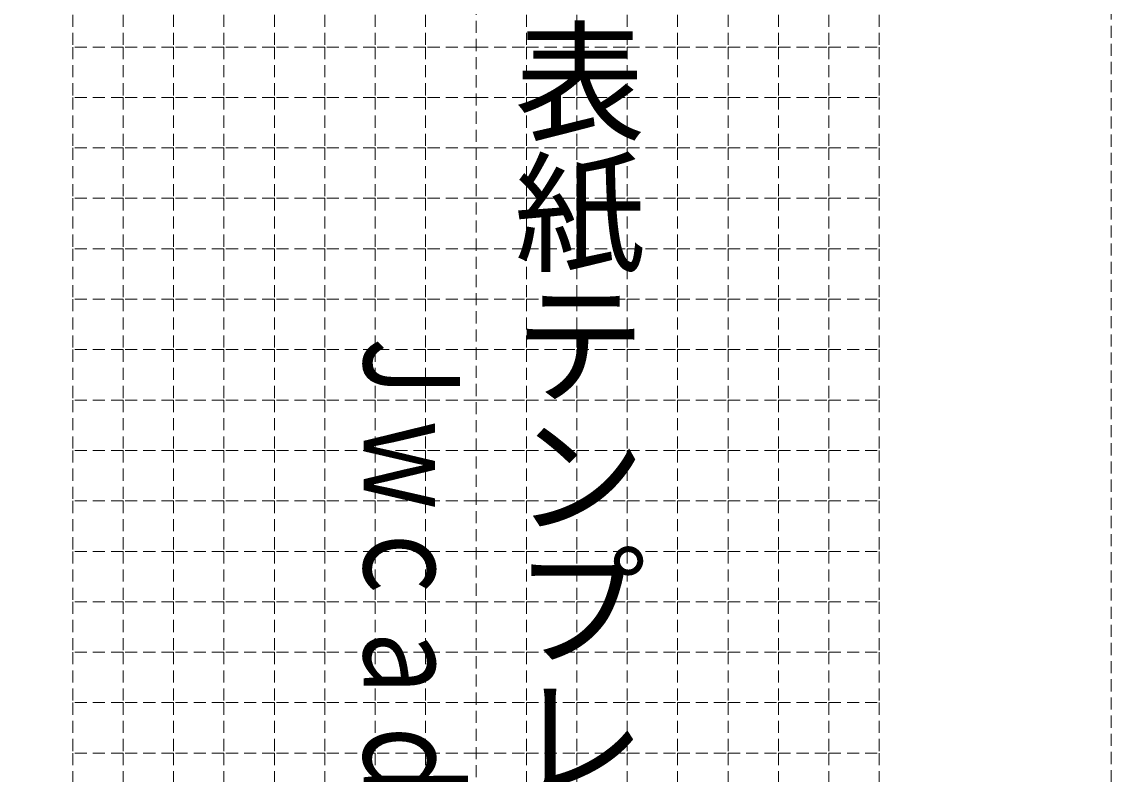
# Model space of a CAD drawing. Units: millimetres on the paper. Extents: x -148 to 387, y -210 to 210.
# Drawn here: x 153.1 to 261.1, y -76.9 to -2.3 of the extents above; entities that cross this region are included whole.
import ezdxf
from ezdxf.enums import TextEntityAlignment as Align

# ---------------------------------------------------------------- set-up
doc = ezdxf.new("R2010")
doc.units = ezdxf.units.MM
doc.linetypes.add('DASHED1', pattern=[1.8, 1.2, -0.6])
doc.layers.add('0-0', color=3, linetype='DASHED1', lineweight=9)
doc.styles.add('@ＭＳ ゴシック', font='')
doc.styles.add('ＭＳ ゴシック', font='')
doc.styles.get('@ＭＳ ゴシック').set_extended_font_data('@MS Gothic')
doc.styles.get('ＭＳ ゴシック').set_extended_font_data('MS Gothic')

msp = doc.modelspace()

# ---------------------------------------------------------------- linework, layer by layer
at = {"layer": '0-0'}
for p, q in [((198.101, 75.185), (198.101, -129.815)), ((188.101, 0.185), (188.101, -4.815)), ((193.101, 0.185), (193.101, -4.815)), ((203.101, 0.185), (203.101, -4.815)), ((208.101, 0.185), (208.101, -4.815)), ((188.101, -4.815), (188.101, -9.815)), ((193.101, -4.815), (193.101, -9.815)), ((203.101, -4.815), (203.101, -9.815)), ((208.101, -4.815), (208.101, -9.815)), ((188.101, -9.815), (188.101, -14.815)), ((193.101, -9.815), (193.101, -14.815)), ((203.101, -9.815), (203.101, -14.815)), ((208.101, -9.815), (208.101, -14.815)), ((188.101, -14.815), (188.101, -19.815)), ((193.101, -14.815), (193.101, -19.815)), ((203.101, -14.815), (203.101, -19.815)), ((208.101, -14.815), (208.101, -19.815)), ((188.101, -19.815), (188.101, -24.815)), ((193.101, -19.815), (193.101, -24.815)), ((203.101, -19.815), (203.101, -24.815)), ((208.101, -19.815), (208.101, -24.815)), ((188.101, -24.815), (188.101, -29.815)), ((193.101, -24.815), (193.101, -29.815)), ((203.101, -24.815), (203.101, -29.815)), ((208.101, -24.815), (208.101, -29.815)), ((188.101, -29.815), (188.101, -34.815)), ((193.101, -29.815), (193.101, -34.815)), ((203.101, -29.815), (203.101, -34.815)), ((208.101, -29.815), (208.101, -34.815)), ((188.101, -34.815), (188.101, -39.815)), ((193.101, -34.815), (193.101, -39.815)), ((203.101, -34.815), (203.101, -39.815)), ((208.101, -34.815), (208.101, -39.815)), ((188.101, -39.815), (188.101, -44.815)), ((193.101, -39.815), (193.101, -44.815)), ((203.101, -39.815), (203.101, -44.815)), ((208.101, -39.815), (208.101, -44.815)), ((188.101, -44.815), (188.101, -49.815)), ((193.101, -44.815), (193.101, -49.815)), ((203.101, -44.815), (203.101, -49.815)), ((208.101, -44.815), (208.101, -49.815)), ((188.101, -49.815), (188.101, -54.815)), ((193.101, -49.815), (193.101, -54.815)), ((203.101, -49.815), (203.101, -54.815)), ((208.101, -49.815), (208.101, -54.815)), ((188.101, -54.815), (188.101, -59.815)), ((193.101, -54.815), (193.101, -59.815)), ((203.101, -54.815), (203.101, -59.815)), ((208.101, -54.815), (208.101, -59.815)), ((188.101, -59.815), (188.101, -64.815)), ((193.101, -59.815), (193.101, -64.815)), ((203.101, -59.815), (203.101, -64.815)), ((208.101, -59.815), (208.101, -64.815)), ((188.101, -64.815), (188.101, -69.815)), ((193.101, -64.815), (193.101, -69.815)), ((203.101, -64.815), (203.101, -69.815)), ((208.101, -64.815), (208.101, -69.815)), ((188.101, -69.815), (188.101, -74.815)), ((193.101, -69.815), (193.101, -74.815)), ((203.101, -69.815), (203.101, -74.815)), ((208.101, -69.815), (208.101, -74.815)), ((188.101, -74.815), (188.101, -79.815)), ((193.101, -74.815), (193.101, -79.815)), ((203.101, -74.815), (203.101, -79.815)), ((208.101, -74.815), (208.101, -79.815))]:
    msp.add_line(p, q, dxfattribs=at)
for points in [[(261.101, -151.5), (261.101, 151.5), (135.101, 151.5)], [(163.101, 0.185), (158.101, 0.185), (158.101, -4.815)], [(168.101, 0.185), (163.101, 0.185), (163.101, -4.815)], [(173.101, 0.185), (168.101, 0.185), (168.101, -4.815)], [(178.101, 0.185), (173.101, 0.185), (173.101, -4.815)], [(183.101, 0.185), (178.101, 0.185), (178.101, -4.815)], [(188.101, 0.185), (183.101, 0.185), (183.101, -4.815)], [(208.101, 0.185), (213.101, 0.185), (213.101, -4.815)], [(213.101, 0.185), (218.101, 0.185), (218.101, -4.815)], [(218.101, 0.185), (223.101, 0.185), (223.101, -4.815)], [(223.101, 0.185), (228.101, 0.185), (228.101, -4.815)], [(228.101, 0.185), (233.101, 0.185), (233.101, -4.815)], [(233.101, 0.185), (238.101, 0.185), (238.101, -4.815)], [(163.101, -4.815), (158.101, -4.815), (158.101, -9.815)], [(168.101, -4.815), (163.101, -4.815), (163.101, -9.815)], [(173.101, -4.815), (168.101, -4.815), (168.101, -9.815)], [(178.101, -4.815), (173.101, -4.815), (173.101, -9.815)], [(183.101, -4.815), (178.101, -4.815), (178.101, -9.815)], [(188.101, -4.815), (183.101, -4.815), (183.101, -9.815)], [(198.101, -4.815), (193.101, -4.815), (188.101, -4.815)], [(198.101, -4.815), (203.101, -4.815), (208.101, -4.815)], [(208.101, -4.815), (213.101, -4.815), (213.101, -9.815)], [(213.101, -4.815), (218.101, -4.815), (218.101, -9.815)], [(218.101, -4.815), (223.101, -4.815), (223.101, -9.815)], [(223.101, -4.815), (228.101, -4.815), (228.101, -9.815)], [(228.101, -4.815), (233.101, -4.815), (233.101, -9.815)], [(233.101, -4.815), (238.101, -4.815), (238.101, -9.815)], [(163.101, -9.815), (158.101, -9.815), (158.101, -14.815)], [(168.101, -9.815), (163.101, -9.815), (163.101, -14.815)], [(173.101, -9.815), (168.101, -9.815), (168.101, -14.815)], [(178.101, -9.815), (173.101, -9.815), (173.101, -14.815)], [(183.101, -9.815), (178.101, -9.815), (178.101, -14.815)], [(188.101, -9.815), (183.101, -9.815), (183.101, -14.815)], [(198.101, -9.815), (193.101, -9.815), (188.101, -9.815)], [(198.101, -9.815), (203.101, -9.815), (208.101, -9.815)], [(208.101, -9.815), (213.101, -9.815), (213.101, -14.815)], [(213.101, -9.815), (218.101, -9.815), (218.101, -14.815)], [(218.101, -9.815), (223.101, -9.815), (223.101, -14.815)], [(223.101, -9.815), (228.101, -9.815), (228.101, -14.815)], [(228.101, -9.815), (233.101, -9.815), (233.101, -14.815)], [(233.101, -9.815), (238.101, -9.815), (238.101, -14.815)], [(163.101, -14.815), (158.101, -14.815), (158.101, -19.815)], [(168.101, -14.815), (163.101, -14.815), (163.101, -19.815)], [(173.101, -14.815), (168.101, -14.815), (168.101, -19.815)], [(178.101, -14.815), (173.101, -14.815), (173.101, -19.815)], [(183.101, -14.815), (178.101, -14.815), (178.101, -19.815)], [(188.101, -14.815), (183.101, -14.815), (183.101, -19.815)], [(198.101, -14.815), (193.101, -14.815), (188.101, -14.815)], [(198.101, -14.815), (203.101, -14.815), (208.101, -14.815)], [(208.101, -14.815), (213.101, -14.815), (213.101, -19.815)], [(213.101, -14.815), (218.101, -14.815), (218.101, -19.815)], [(218.101, -14.815), (223.101, -14.815), (223.101, -19.815)], [(223.101, -14.815), (228.101, -14.815), (228.101, -19.815)], [(228.101, -14.815), (233.101, -14.815), (233.101, -19.815)], [(233.101, -14.815), (238.101, -14.815), (238.101, -19.815)], [(163.101, -19.815), (158.101, -19.815), (158.101, -24.815)], [(168.101, -19.815), (163.101, -19.815), (163.101, -24.815)], [(173.101, -19.815), (168.101, -19.815), (168.101, -24.815)], [(178.101, -19.815), (173.101, -19.815), (173.101, -24.815)], [(183.101, -19.815), (178.101, -19.815), (178.101, -24.815)], [(188.101, -19.815), (183.101, -19.815), (183.101, -24.815)], [(198.101, -19.815), (193.101, -19.815), (188.101, -19.815)], [(198.101, -19.815), (203.101, -19.815), (208.101, -19.815)], [(208.101, -19.815), (213.101, -19.815), (213.101, -24.815)], [(213.101, -19.815), (218.101, -19.815), (218.101, -24.815)], [(218.101, -19.815), (223.101, -19.815), (223.101, -24.815)], [(223.101, -19.815), (228.101, -19.815), (228.101, -24.815)], [(228.101, -19.815), (233.101, -19.815), (233.101, -24.815)], [(233.101, -19.815), (238.101, -19.815), (238.101, -24.815)], [(163.101, -24.815), (158.101, -24.815), (158.101, -29.815)], [(168.101, -24.815), (163.101, -24.815), (163.101, -29.815)], [(173.101, -24.815), (168.101, -24.815), (168.101, -29.815)], [(178.101, -24.815), (173.101, -24.815), (173.101, -29.815)], [(183.101, -24.815), (178.101, -24.815), (178.101, -29.815)], [(188.101, -24.815), (183.101, -24.815), (183.101, -29.815)], [(198.101, -24.815), (193.101, -24.815), (188.101, -24.815)], [(198.101, -24.815), (203.101, -24.815), (208.101, -24.815)], [(208.101, -24.815), (213.101, -24.815), (213.101, -29.815)], [(213.101, -24.815), (218.101, -24.815), (218.101, -29.815)], [(218.101, -24.815), (223.101, -24.815), (223.101, -29.815)], [(223.101, -24.815), (228.101, -24.815), (228.101, -29.815)], [(228.101, -24.815), (233.101, -24.815), (233.101, -29.815)], [(233.101, -24.815), (238.101, -24.815), (238.101, -29.815)], [(163.101, -29.815), (158.101, -29.815), (158.101, -34.815)], [(168.101, -29.815), (163.101, -29.815), (163.101, -34.815)], [(173.101, -29.815), (168.101, -29.815), (168.101, -34.815)], [(178.101, -29.815), (173.101, -29.815), (173.101, -34.815)], [(183.101, -29.815), (178.101, -29.815), (178.101, -34.815)], [(188.101, -29.815), (183.101, -29.815), (183.101, -34.815)], [(198.101, -29.815), (193.101, -29.815), (188.101, -29.815)], [(198.101, -29.815), (203.101, -29.815), (208.101, -29.815)], [(208.101, -29.815), (213.101, -29.815), (213.101, -34.815)], [(213.101, -29.815), (218.101, -29.815), (218.101, -34.815)], [(218.101, -29.815), (223.101, -29.815), (223.101, -34.815)], [(223.101, -29.815), (228.101, -29.815), (228.101, -34.815)], [(228.101, -29.815), (233.101, -29.815), (233.101, -34.815)], [(233.101, -29.815), (238.101, -29.815), (238.101, -34.815)], [(163.101, -34.815), (158.101, -34.815), (158.101, -39.815)], [(168.101, -34.815), (163.101, -34.815), (163.101, -39.815)], [(173.101, -34.815), (168.101, -34.815), (168.101, -39.815)], [(178.101, -34.815), (173.101, -34.815), (173.101, -39.815)], [(183.101, -34.815), (178.101, -34.815), (178.101, -39.815)], [(188.101, -34.815), (183.101, -34.815), (183.101, -39.815)], [(198.101, -34.815), (193.101, -34.815), (188.101, -34.815)], [(198.101, -34.815), (203.101, -34.815), (208.101, -34.815)], [(208.101, -34.815), (213.101, -34.815), (213.101, -39.815)], [(213.101, -34.815), (218.101, -34.815), (218.101, -39.815)], [(218.101, -34.815), (223.101, -34.815), (223.101, -39.815)], [(223.101, -34.815), (228.101, -34.815), (228.101, -39.815)], [(228.101, -34.815), (233.101, -34.815), (233.101, -39.815)], [(233.101, -34.815), (238.101, -34.815), (238.101, -39.815)], [(163.101, -39.815), (158.101, -39.815), (158.101, -44.815)], [(168.101, -39.815), (163.101, -39.815), (163.101, -44.815)], [(173.101, -39.815), (168.101, -39.815), (168.101, -44.815)], [(178.101, -39.815), (173.101, -39.815), (173.101, -44.815)], [(183.101, -39.815), (178.101, -39.815), (178.101, -44.815)], [(188.101, -39.815), (183.101, -39.815), (183.101, -44.815)], [(198.101, -39.815), (193.101, -39.815), (188.101, -39.815)], [(198.101, -39.815), (203.101, -39.815), (208.101, -39.815)], [(208.101, -39.815), (213.101, -39.815), (213.101, -44.815)], [(213.101, -39.815), (218.101, -39.815), (218.101, -44.815)], [(218.101, -39.815), (223.101, -39.815), (223.101, -44.815)], [(223.101, -39.815), (228.101, -39.815), (228.101, -44.815)], [(228.101, -39.815), (233.101, -39.815), (233.101, -44.815)], [(233.101, -39.815), (238.101, -39.815), (238.101, -44.815)], [(163.101, -44.815), (158.101, -44.815), (158.101, -49.815)], [(168.101, -44.815), (163.101, -44.815), (163.101, -49.815)], [(173.101, -44.815), (168.101, -44.815), (168.101, -49.815)], [(178.101, -44.815), (173.101, -44.815), (173.101, -49.815)], [(183.101, -44.815), (178.101, -44.815), (178.101, -49.815)], [(188.101, -44.815), (183.101, -44.815), (183.101, -49.815)], [(198.101, -44.815), (193.101, -44.815), (188.101, -44.815)], [(198.101, -44.815), (203.101, -44.815), (208.101, -44.815)], [(208.101, -44.815), (213.101, -44.815), (213.101, -49.815)], [(213.101, -44.815), (218.101, -44.815), (218.101, -49.815)], [(218.101, -44.815), (223.101, -44.815), (223.101, -49.815)], [(223.101, -44.815), (228.101, -44.815), (228.101, -49.815)], [(228.101, -44.815), (233.101, -44.815), (233.101, -49.815)], [(233.101, -44.815), (238.101, -44.815), (238.101, -49.815)], [(163.101, -49.815), (158.101, -49.815), (158.101, -54.815)], [(168.101, -49.815), (163.101, -49.815), (163.101, -54.815)], [(173.101, -49.815), (168.101, -49.815), (168.101, -54.815)], [(178.101, -49.815), (173.101, -49.815), (173.101, -54.815)], [(183.101, -49.815), (178.101, -49.815), (178.101, -54.815)], [(188.101, -49.815), (183.101, -49.815), (183.101, -54.815)], [(198.101, -49.815), (193.101, -49.815), (188.101, -49.815)], [(198.101, -49.815), (203.101, -49.815), (208.101, -49.815)], [(208.101, -49.815), (213.101, -49.815), (213.101, -54.815)], [(213.101, -49.815), (218.101, -49.815), (218.101, -54.815)], [(218.101, -49.815), (223.101, -49.815), (223.101, -54.815)], [(223.101, -49.815), (228.101, -49.815), (228.101, -54.815)], [(228.101, -49.815), (233.101, -49.815), (233.101, -54.815)], [(233.101, -49.815), (238.101, -49.815), (238.101, -54.815)], [(163.101, -54.815), (158.101, -54.815), (158.101, -59.815)], [(168.101, -54.815), (163.101, -54.815), (163.101, -59.815)], [(173.101, -54.815), (168.101, -54.815), (168.101, -59.815)], [(178.101, -54.815), (173.101, -54.815), (173.101, -59.815)], [(183.101, -54.815), (178.101, -54.815), (178.101, -59.815)], [(188.101, -54.815), (183.101, -54.815), (183.101, -59.815)], [(198.101, -54.815), (193.101, -54.815), (188.101, -54.815)], [(198.101, -54.815), (203.101, -54.815), (208.101, -54.815)], [(208.101, -54.815), (213.101, -54.815), (213.101, -59.815)], [(213.101, -54.815), (218.101, -54.815), (218.101, -59.815)], [(218.101, -54.815), (223.101, -54.815), (223.101, -59.815)], [(223.101, -54.815), (228.101, -54.815), (228.101, -59.815)], [(228.101, -54.815), (233.101, -54.815), (233.101, -59.815)], [(233.101, -54.815), (238.101, -54.815), (238.101, -59.815)], [(163.101, -59.815), (158.101, -59.815), (158.101, -64.815)], [(168.101, -59.815), (163.101, -59.815), (163.101, -64.815)], [(173.101, -59.815), (168.101, -59.815), (168.101, -64.815)], [(178.101, -59.815), (173.101, -59.815), (173.101, -64.815)], [(183.101, -59.815), (178.101, -59.815), (178.101, -64.815)], [(188.101, -59.815), (183.101, -59.815), (183.101, -64.815)], [(198.101, -59.815), (193.101, -59.815), (188.101, -59.815)], [(198.101, -59.815), (203.101, -59.815), (208.101, -59.815)], [(208.101, -59.815), (213.101, -59.815), (213.101, -64.815)], [(213.101, -59.815), (218.101, -59.815), (218.101, -64.815)], [(218.101, -59.815), (223.101, -59.815), (223.101, -64.815)], [(223.101, -59.815), (228.101, -59.815), (228.101, -64.815)], [(228.101, -59.815), (233.101, -59.815), (233.101, -64.815)], [(233.101, -59.815), (238.101, -59.815), (238.101, -64.815)], [(163.101, -64.815), (158.101, -64.815), (158.101, -69.815)], [(168.101, -64.815), (163.101, -64.815), (163.101, -69.815)], [(173.101, -64.815), (168.101, -64.815), (168.101, -69.815)], [(178.101, -64.815), (173.101, -64.815), (173.101, -69.815)], [(183.101, -64.815), (178.101, -64.815), (178.101, -69.815)], [(188.101, -64.815), (183.101, -64.815), (183.101, -69.815)], [(198.101, -64.815), (193.101, -64.815), (188.101, -64.815)], [(198.101, -64.815), (203.101, -64.815), (208.101, -64.815)], [(208.101, -64.815), (213.101, -64.815), (213.101, -69.815)], [(213.101, -64.815), (218.101, -64.815), (218.101, -69.815)], [(218.101, -64.815), (223.101, -64.815), (223.101, -69.815)], [(223.101, -64.815), (228.101, -64.815), (228.101, -69.815)], [(228.101, -64.815), (233.101, -64.815), (233.101, -69.815)], [(233.101, -64.815), (238.101, -64.815), (238.101, -69.815)], [(163.101, -69.815), (158.101, -69.815), (158.101, -74.815)], [(168.101, -69.815), (163.101, -69.815), (163.101, -74.815)], [(173.101, -69.815), (168.101, -69.815), (168.101, -74.815)], [(178.101, -69.815), (173.101, -69.815), (173.101, -74.815)], [(183.101, -69.815), (178.101, -69.815), (178.101, -74.815)], [(188.101, -69.815), (183.101, -69.815), (183.101, -74.815)], [(198.101, -69.815), (193.101, -69.815), (188.101, -69.815)], [(198.101, -69.815), (203.101, -69.815), (208.101, -69.815)], [(208.101, -69.815), (213.101, -69.815), (213.101, -74.815)], [(213.101, -69.815), (218.101, -69.815), (218.101, -74.815)], [(218.101, -69.815), (223.101, -69.815), (223.101, -74.815)], [(223.101, -69.815), (228.101, -69.815), (228.101, -74.815)], [(228.101, -69.815), (233.101, -69.815), (233.101, -74.815)], [(233.101, -69.815), (238.101, -69.815), (238.101, -74.815)], [(163.101, -74.815), (158.101, -74.815), (158.101, -79.815)], [(168.101, -74.815), (163.101, -74.815), (163.101, -79.815)], [(173.101, -74.815), (168.101, -74.815), (168.101, -79.815)], [(178.101, -74.815), (173.101, -74.815), (173.101, -79.815)], [(183.101, -74.815), (178.101, -74.815), (178.101, -79.815)], [(188.101, -74.815), (183.101, -74.815), (183.101, -79.815)], [(198.101, -74.815), (193.101, -74.815), (188.101, -74.815)], [(198.101, -74.815), (203.101, -74.815), (208.101, -74.815)], [(208.101, -74.815), (213.101, -74.815), (213.101, -79.815)], [(213.101, -74.815), (218.101, -74.815), (218.101, -79.815)], [(218.101, -74.815), (223.101, -74.815), (223.101, -79.815)], [(223.101, -74.815), (228.101, -74.815), (228.101, -79.815)], [(228.101, -74.815), (233.101, -74.815), (233.101, -79.815)], [(233.101, -74.815), (238.101, -74.815), (238.101, -79.815)]]:
    msp.add_lwpolyline(points, dxfattribs=at)

# ---------------------------------------------------------------- texts
at = {"layer": '0-0', "color": 7, "style": '@ＭＳ ゴシック'}
msp.add_text('（無料）背表紙テンプレート', height=9.531, rotation=270, dxfattribs=at).set_placement((200.601, 63.347), align=Align.BOTTOM_LEFT)
at = {"layer": '0-0', "color": 7, "style": 'ＭＳ ゴシック', "width": 0.75}
msp.add_text('Ｊｗｃａｄ、ＳＦＣ', height=9.531, rotation=270, dxfattribs=at).set_placement((184.101, -31.653), align=Align.BOTTOM_LEFT)

doc.saveas('drawing.dxf')
